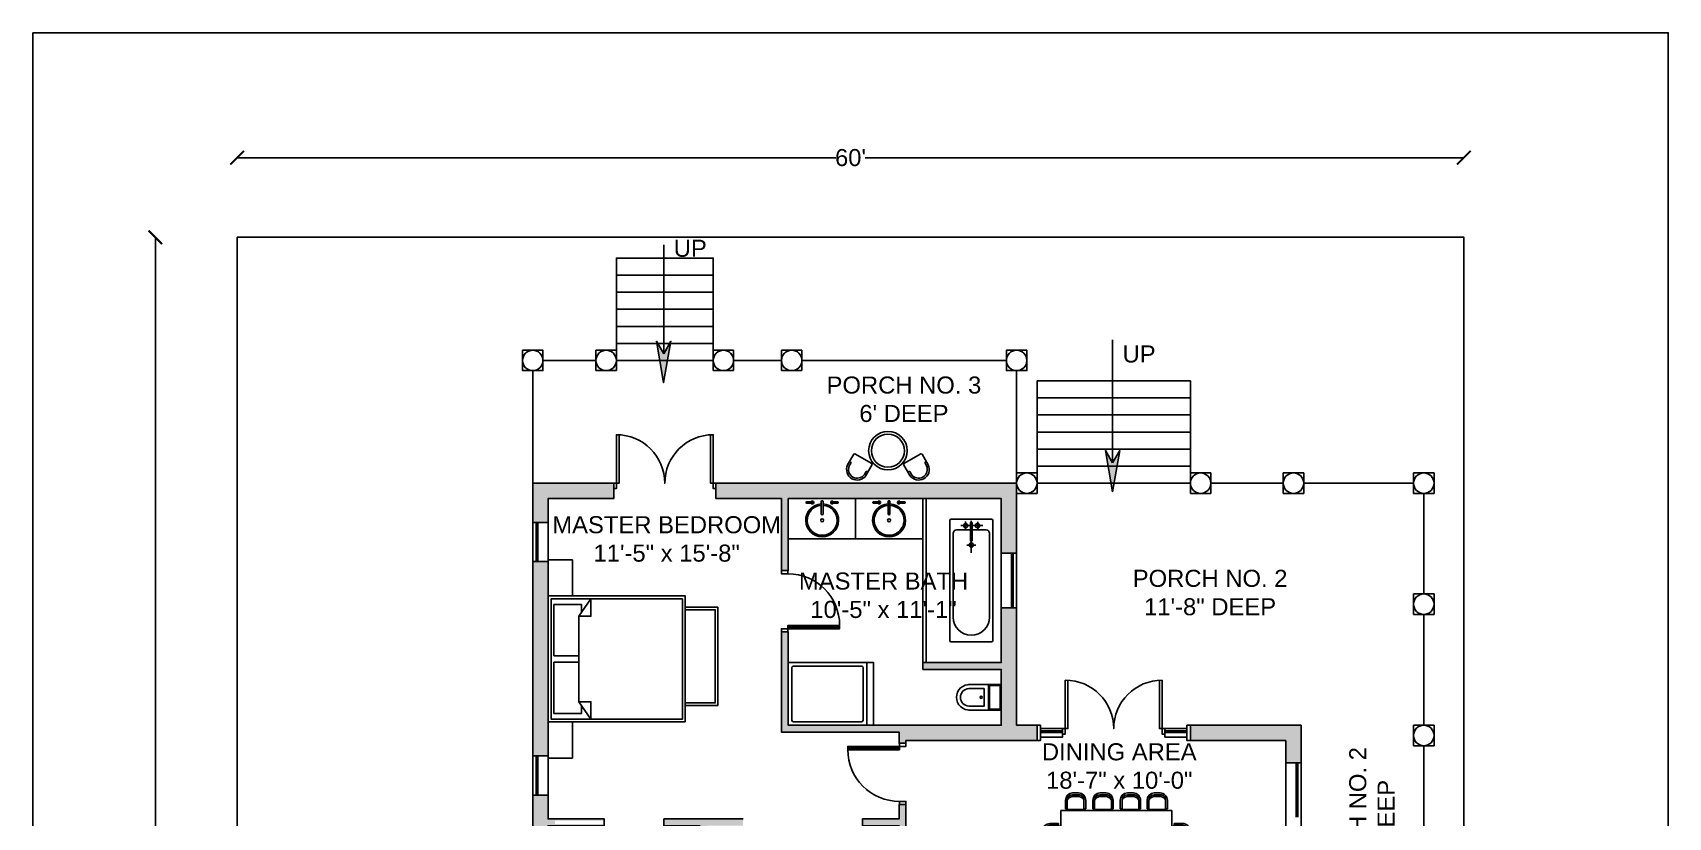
# Model space of a CAD drawing. Header units: inches. Extents: x -1728 to -768, y 123 to 1225.
# Drawn here: x -1728 to -768, y 765 to 1225 of the extents above; entities that cross this region are included whole.
import ezdxf

# ---------------------------------------------------------------- set-up
doc = ezdxf.new("R2010")
doc.units = ezdxf.units.IN
doc.header["$MEASUREMENT"] = 0
doc.styles.get("Standard").update_dxf_attribs({"font": 'arial.ttf'})
doc.dimstyles.get("Standard").update_dxf_attribs({"dimtxt": 10, "dimasz": 8, "dimexe": 0, "dimexo": 12, "dimgap": 0.09, "dimtad": 0, "dimtih": 1, "dimtoh": 1, "dimdec": 3, "dimzin": 0, "dimdsep": 46, "dimlunit": 4, "dimtxsty": 'Standard', "dimblk": 'ARCHTICK', "dimcen": 0.09, "dimclre": 256, "dimadec": 0, "dimazin": 0, "dimtfac": 1, "dimtdec": 3, "dimtofl": 0, "dimtmove": 0, "dimatfit": 3, "dimldrblk": 'ARCHTICK', "dimfxl": 0, "dimfxlon": 1, "dimtolj": 1, "dimtzin": 0, "dimarcsym": 0})

# ---------------------------------------------------------------- blocks, each defined once
blk = doc.blocks.new('COME10RE')
for p, q in [((-0.799, 2.716), (-0.799, 2.924)), ((-0.757, 2.716), (-0.757, 2.924)), ((-0.645, 3.01), (-0.467, 3.01)), ((-0.628, 3.094), (-0.483, 3.094)), ((-0.628, 3.052), (-0.483, 3.052)), ((-0.355, 2.716), (-0.355, 2.924)), ((-0.313, 2.716), (-0.313, 2.924)), ((-1.518, 2.378), (-1.518, 2.232)), ((-1.476, 2.378), (-1.476, 2.232)), ((-1.434, 2.394), (-1.434, 2.216)), ((-1.139, 2.548), (-1.347, 2.548)), ((-1.139, 2.506), (-1.347, 2.506)), ((-1.139, 2.505), (-1.139, 2.548)), ((-1.139, 2.505), (-1.118, 2.481)), ((-1.118, 2.129), (-1.118, 2.481)), ((-1.1, 2.661), (0, 2.661)), ((-1.1, 2.661), (-1.1, -0.001)), ((-0.756, 2.716), (-0.799, 2.716)), ((-0.756, 2.716), (-0.732, 2.694)), ((-0.38, 2.694), (-0.732, 2.694)), ((-0.355, 2.716), (-0.38, 2.694)), ((-0.355, 2.716), (-0.313, 2.716)), ((0, 2.661), (0, -0.001)), ((0.04, 2.505), (0.019, 2.481)), ((0.019, 2.129), (0.019, 2.481)), ((0.04, 2.548), (0.248, 2.548)), ((0.04, 2.505), (0.04, 2.548)), ((0.04, 2.506), (0.248, 2.506)), ((0.335, 2.394), (0.335, 2.216)), ((0.376, 2.378), (0.376, 2.232)), ((0.419, 2.378), (0.419, 2.232)), ((-1.139, 2.104), (-1.347, 2.104)), ((-1.139, 2.062), (-1.347, 2.062)), ((-1.139, 2.105), (-1.118, 2.129)), ((-1.139, 2.105), (-1.139, 2.062)), ((0.04, 2.105), (0.019, 2.129)), ((0.04, 2.105), (0.04, 2.062)), ((0.04, 2.104), (0.248, 2.104)), ((0.04, 2.062), (0.248, 2.062)), ((-1.518, 1.721), (-1.518, 1.576)), ((-1.476, 1.721), (-1.476, 1.576)), ((-1.434, 1.737), (-1.434, 1.56)), ((-1.139, 1.892), (-1.347, 1.892)), ((-1.139, 1.85), (-1.347, 1.85)), ((-1.139, 1.849), (-1.139, 1.892)), ((-1.139, 1.849), (-1.118, 1.825)), ((-1.118, 1.473), (-1.118, 1.825)), ((0.04, 1.849), (0.019, 1.825)), ((0.019, 1.473), (0.019, 1.825)), ((0.04, 1.849), (0.04, 1.892)), ((0.04, 1.892), (0.248, 1.892)), ((0.04, 1.85), (0.248, 1.85)), ((0.335, 1.737), (0.335, 1.56)), ((0.376, 1.721), (0.376, 1.576)), ((0.419, 1.721), (0.419, 1.576)), ((-1.139, 1.448), (-1.347, 1.448)), ((-1.139, 1.406), (-1.347, 1.406)), ((-1.139, 1.235), (-1.347, 1.235)), ((-1.139, 1.193), (-1.347, 1.193)), ((-1.139, 1.448), (-1.118, 1.473)), ((-1.139, 1.448), (-1.139, 1.406)), ((-1.139, 1.193), (-1.139, 1.235)), ((-1.139, 1.193), (-1.118, 1.168)), ((0.04, 1.448), (0.019, 1.473)), ((0.04, 1.193), (0.019, 1.168)), ((0.04, 1.448), (0.248, 1.448)), ((0.04, 1.448), (0.04, 1.406)), ((0.04, 1.406), (0.248, 1.406)), ((0.04, 1.235), (0.248, 1.235)), ((0.04, 1.193), (0.04, 1.235)), ((0.04, 1.193), (0.248, 1.193)), ((-1.518, 1.065), (-1.518, 0.92)), ((-1.476, 1.065), (-1.476, 0.92)), ((-1.434, 1.081), (-1.434, 0.904)), ((-1.139, 0.791), (-1.347, 0.791)), ((-1.139, 0.792), (-1.118, 0.816)), ((-1.139, 0.792), (-1.139, 0.749)), ((-1.118, 0.816), (-1.118, 1.168)), ((0.019, 0.816), (0.019, 1.168)), ((0.04, 0.792), (0.019, 0.816)), ((0.04, 0.792), (0.04, 0.749)), ((0.04, 0.791), (0.248, 0.791)), ((0.335, 1.081), (0.335, 0.904)), ((0.376, 1.065), (0.376, 0.92)), ((0.419, 1.065), (0.419, 0.92)), ((-1.518, 0.422), (-1.518, 0.276)), ((-1.476, 0.422), (-1.476, 0.276)), ((-1.434, 0.438), (-1.434, 0.26)), ((-1.139, 0.749), (-1.347, 0.749)), ((-1.139, 0.592), (-1.347, 0.592)), ((-1.139, 0.55), (-1.347, 0.55)), ((-1.139, 0.549), (-1.139, 0.592)), ((-1.139, 0.549), (-1.118, 0.525)), ((-1.118, 0.173), (-1.118, 0.525)), ((0.04, 0.549), (0.019, 0.525)), ((0.019, 0.173), (0.019, 0.525)), ((0.04, 0.749), (0.248, 0.749)), ((0.04, 0.592), (0.248, 0.592)), ((0.04, 0.549), (0.04, 0.592)), ((0.04, 0.55), (0.248, 0.55)), ((0.335, 0.438), (0.335, 0.26)), ((0.376, 0.422), (0.376, 0.276)), ((0.419, 0.422), (0.419, 0.276)), ((-1.139, 0.148), (-1.347, 0.148)), ((-1.139, 0.106), (-1.347, 0.106)), ((-1.139, 0.149), (-1.118, 0.173)), ((-1.139, 0.149), (-1.139, 0.106)), ((0.04, 0.149), (0.019, 0.173)), ((0.04, 0.149), (0.04, 0.106)), ((0.04, 0.148), (0.248, 0.148)), ((0.04, 0.106), (0.248, 0.106)), ((0, -0.001), (-1.085, -0.001)), ((-0.756, -0.056), (-0.799, -0.056)), ((-0.799, -0.056), (-0.799, -0.263)), ((-0.757, -0.056), (-0.757, -0.263)), ((-0.756, -0.056), (-0.732, -0.034)), ((-0.38, -0.034), (-0.732, -0.034)), ((-0.645, -0.35), (-0.467, -0.35)), ((-0.628, -0.392), (-0.483, -0.392)), ((-0.355, -0.056), (-0.38, -0.034)), ((-0.355, -0.056), (-0.355, -0.263)), ((-0.355, -0.056), (-0.313, -0.056)), ((-0.313, -0.056), (-0.313, -0.263)), ((-0.628, -0.434), (-0.483, -0.434))]:
    blk.add_line(p, q)
for centre, radius, start, end in [((-0.628, 2.924), 0.17, 90.0001, 180), ((-0.628, 2.924), 0.128, 90.0001, 180), ((-0.607, 2.846), 0.168, 102.7575, 152.5606), ((-0.483, 2.924), 0.17, 360, 90), ((-0.483, 2.924), 0.128, 360, 90), ((-0.504, 2.846), 0.168, 27.4394, 77.2425), ((-1.347, 2.378), 0.17, 90, 179.9999), ((-1.347, 2.378), 0.128, 90, 179.9999), ((-1.27, 2.357), 0.168, 117.4394, 167.2425), ((0.248, 2.378), 0.17, 0.0001, 90), ((0.248, 2.378), 0.128, 0.0001, 90), ((0.17, 2.357), 0.168, 12.7575, 62.5606), ((-1.347, 2.232), 0.17, 180, 270), ((-1.347, 2.232), 0.128, 180, 270), ((-1.27, 2.253), 0.168, 192.7575, 242.5606), ((0.248, 2.232), 0.17, 270, 360), ((0.248, 2.232), 0.128, 270, 360), ((0.17, 2.253), 0.168, 297.4394, 347.2425), ((-1.347, 1.721), 0.17, 90, 179.9999), ((-1.347, 1.576), 0.17, 180, 270), ((-1.347, 1.721), 0.128, 90, 179.9999), ((-1.347, 1.576), 0.128, 180, 270), ((-1.27, 1.7), 0.168, 117.4394, 167.2425), ((0.248, 1.721), 0.17, 0.0001, 90), ((0.17, 1.7), 0.168, 12.7575, 62.5606), ((0.248, 1.721), 0.128, 0.0001, 90), ((0.248, 1.576), 0.128, 270, 360), ((0.248, 1.576), 0.17, 270, 360), ((-1.347, 1.065), 0.17, 90, 179.9999), ((-1.347, 1.065), 0.128, 90, 179.9999), ((-1.27, 1.597), 0.168, 192.7575, 242.5606), ((-1.27, 1.044), 0.168, 117.4394, 167.2425), ((0.17, 1.597), 0.168, 297.4394, 347.2425), ((0.248, 1.065), 0.17, 0.0001, 90), ((0.248, 1.065), 0.128, 0.0001, 90), ((0.17, 1.044), 0.168, 12.7575, 62.5606), ((-1.347, 0.92), 0.17, 180, 270), ((-1.347, 0.92), 0.128, 180, 270), ((-1.27, 0.941), 0.168, 192.7575, 242.5606), ((0.248, 0.92), 0.17, 270, 360), ((0.248, 0.92), 0.128, 270, 360), ((0.17, 0.941), 0.168, 297.4394, 347.2425), ((-1.347, 0.422), 0.17, 90, 179.9999), ((-1.347, 0.422), 0.128, 90, 179.9999), ((-1.27, 0.401), 0.168, 117.4394, 167.2425), ((0.248, 0.422), 0.17, 0.0001, 90), ((0.248, 0.422), 0.128, 0.0001, 90), ((0.17, 0.401), 0.168, 12.7575, 62.5606), ((-1.347, 0.276), 0.17, 180, 270), ((-1.347, 0.276), 0.128, 180, 270), ((-1.27, 0.297), 0.168, 192.7575, 242.5606), ((0.248, 0.276), 0.17, 270, 360), ((0.248, 0.276), 0.128, 270, 360), ((0.17, 0.297), 0.168, 297.4394, 347.2425), ((-0.628, -0.263), 0.17, 180, 269.9999), ((-0.607, -0.186), 0.168, 207.4394, 257.2425), ((-0.628, -0.263), 0.128, 180, 269.9999), ((-0.483, -0.263), 0.128, 270, 360), ((-0.483, -0.263), 0.17, 270, 360), ((-0.504, -0.186), 0.168, 282.7575, 332.5606)]:
    blk.add_arc(centre, radius, start, end)
blk = doc.blocks.new('A$C0F505C8E')
for p, q in [((0, 0.55), (0.92, 0.55)), ((0, 0), (0, 0.55)), ((0, 0.55), (0, 0)), ((0.328, 0.504), (0.248, 0.504)), ((0.328, 0.488), (0.248, 0.488)), ((0.451, 0.508), (0.451, 0.34)), ((0.476, 0.508), (0.476, 0.34)), ((0.599, 0.504), (0.678, 0.504)), ((0.599, 0.488), (0.678, 0.488)), ((0.92, 0.55), (0.92, 0)), ((0.92, 0), (0, 0))]:
    blk.add_line(p, q)
blk.add_circle((0.463, 0.252), 0.02)
for centre, radius, start, end in [((0.463, 0.252), 0.225, 93.1847, 86.8153), ((0.248, 0.496), 0.008, 90, 270), ((0.463, 0.252), 0.205, 93.4958, 86.5042), ((0.328, 0.496), 0.02, 203.5782, 156.4218), ((0.328, 0.496), 0.008, 270, 90), ((0.463, 0.508), 0.0125, 0, 180), ((0.599, 0.496), 0.02, 23.5782, 336.4218), ((0.599, 0.496), 0.008, 90, 270), ((0.678, 0.496), 0.008, 270, 90), ((0.463, 0.34), 0.0125, 180, 0)]:
    blk.add_arc(centre, radius, start, end)
blk = doc.blocks.new('A$C296830DC')
blk.add_line((829, 853), (829, 95))
for points in [[(853, 95), (853, 853), (805, 853), (805, 95)], [(47, 95), (47, 0), (0, 0), (0, 95)], [(900, 95), (900, 0), (853, 0), (853, 95)]]:
    blk.add_lwpolyline(points, close=True)
blk.add_arc((805, 95), 758, 90, 180)
blk = doc.blocks.new('_ArchTick')
at = {"color": 0, "linetype": 'ByBlock', "const_width": 0.15}
blk.add_lwpolyline([(-0.5, -0.5), (0.5, 0.5)], dxfattribs=at)
blk = doc.blocks.new('*D17')
at = {"color": 0, "lineweight": -2, "transparency": 16777216}
for p, q in [((-1607.76, 1151.81), (-1256.36, 1151.81)), ((-887.76, 1151.81), (-1239.16, 1151.81))]:
    blk.add_line(p, q, dxfattribs=at)
at = {"layer": 'Defpoints', "color": 0, "transparency": 16777216}
for p in [(-887.76, 1151.81), (-1607.76, 1105.11), (-887.76, 1105.11)]:
    blk.add_point(p, dxfattribs=at)
at = {"color": 0, "lineweight": -2, "transparency": 16777216, "xscale": 8, "yscale": 8, "zscale": 8, "rotation": 180}
blk.add_blockref('_ArchTick', (-1607.76, 1151.81), dxfattribs=at)
at = {"color": 0, "lineweight": -2, "transparency": 16777216, "xscale": 8, "yscale": 8, "zscale": 8}
blk.add_blockref('_ArchTick', (-887.76, 1151.81), dxfattribs=at)
at = {"color": 0, "transparency": 16777216, "insert": (-1247.76, 1151.81), "char_height": 10, "attachment_point": 5}
blk.add_mtext("\\A1;60'", dxfattribs=at)
blk = doc.blocks.new('*D18')
at = {"color": 0, "lineweight": -2, "transparency": 16777216}
for p, q in [((-1655.76, 1105.11), (-1655.76, 678.22)), ((-1655.76, 241.11), (-1655.76, 668))]:
    blk.add_line(p, q, dxfattribs=at)
at = {"layer": 'Defpoints', "color": 0, "transparency": 16777216}
for p in [(-1607.76, 1105.11), (-1655.76, 241.11), (-1607.76, 241.11)]:
    blk.add_point(p, dxfattribs=at)
at = {"color": 0, "lineweight": -2, "transparency": 16777216, "xscale": 8, "yscale": 8, "zscale": 8}
for p, rotation in [((-1655.76, 1105.11), 90), ((-1655.76, 241.11), 270)]:
    blk.add_blockref('_ArchTick', p, dxfattribs=dict(at, rotation=rotation))
at = {"color": 0, "transparency": 16777216, "insert": (-1655.76, 673.11), "char_height": 10, "attachment_point": 5}
blk.add_mtext("\\A1;72'", dxfattribs=at)

msp = doc.modelspace()

# ---------------------------------------------------------------- hatches: boundary and pattern name
h = msp.add_hatch(color=256)
h.dxf.hatch_style = 1
h.paths.add_polyline_path([(-1353.3644, 1042.8635), (-1353.8599, 1042.8635), (-1357.383, 1036.8286), (-1360.9061, 1042.8635), (-1361.4093, 1042.8635), (-1359.6877, 1032.8635), (-1355.149, 1032.8635)])
h.paths.add_polyline_path([(-1355.149, 1032.8635), (-1359.6877, 1032.8635), (-1357.4591, 1019.9188)])
h.paths.add_polyline_path([(-1361.6198, 1044.0859), (-1361.4093, 1042.8635), (-1360.9061, 1042.8635)])
h.paths.add_polyline_path([(-1353.1463, 1044.0859), (-1353.8599, 1042.8635), (-1353.3644, 1042.8635)])
h.paths.add_polyline_path([(-1093.124, 960.8635), (-1094.8867, 960.8635), (-1094.0212, 955.8362)])
h.paths.add_polyline_path([(-1091.3394, 970.8635), (-1096.6083, 970.8635), (-1094.8867, 960.8635), (-1093.124, 960.8635)])
h.paths.add_polyline_path([(-1098.1819, 980.0033), (-1096.6083, 970.8635), (-1091.3394, 970.8635), (-1089.7084, 980.0033), (-1093.9451, 972.7461)])
h.paths.add_polyline_path([(-1299.1829, 326.3615), (-1301.5025, 313.3635), (-1296.9451, 313.3635)])
h.paths.add_polyline_path([(-1296.9451, 313.3635), (-1301.5025, 313.3635), (-1303.287, 303.3635), (-1302.8132, 303.3635), (-1299.2589, 309.4516), (-1295.7047, 303.3635), (-1295.2234, 303.3635)])
h.paths.add_polyline_path([(-1302.8132, 303.3635), (-1303.287, 303.3635), (-1303.4957, 302.1944)])
h.paths.add_polyline_path([(-1295.2234, 303.3635), (-1295.7047, 303.3635), (-1295.0222, 302.1944)])
h = msp.add_hatch(color=256)
h.dxf.hatch_style = 1
h.paths.add_polyline_path([(-1386.7589, 960.8635), (-1434.2589, 960.8635), (-1434.2589, 937.8529), (-1425.2589, 937.8529), (-1425.2589, 951.8635), (-1386.7589, 951.8635)])
h = msp.add_hatch(color=256)
h.dxf.hatch_style = 1
h.paths.add_polyline_path([(-1150.2589, 960.8635), (-1288.2589, 960.8635), (-1326.7589, 960.8635), (-1326.7589, 951.8635), (-1288.2589, 951.8635), (-1288.2589, 909.6014), (-1284.2589, 909.6014), (-1284.2589, 951.8635), (-1244.7589, 951.8635), (-1205.2589, 951.8635), (-1205.2589, 951.8635), (-1159.2589, 951.8635), (-1159.2589, 919.7324), (-1150.2589, 919.7324)])
h = msp.add_hatch(color=256)
h.dxf.hatch_style = 1
h.paths.add_polyline_path([(-1425.2589, 894.8255), (-1425.2589, 914.8529), (-1434.2589, 914.8529), (-1434.2589, 800.874), (-1425.2589, 800.874), (-1425.2589, 820.9014)])
h = msp.add_hatch(color=256)
h.dxf.hatch_style = 1
h.paths.add_polyline_path([(-1138.2589, 818.8635), (-1150.2589, 818.8635), (-1150.2589, 887.7324), (-1159.2589, 887.7324), (-1159.2589, 855.6014), (-1205.2589, 855.6014), (-1205.2589, 851.6014), (-1159.2589, 851.6014), (-1159.2589, 818.8635), (-1284.2589, 818.8635), (-1284.2589, 873.6014), (-1288.2589, 873.6014), (-1288.2589, 814.8635), (-1219.2589, 814.8635), (-1219.2589, 808.3112), (-1215.2589, 808.3112), (-1215.2589, 809.8635), (-1138.2589, 809.8635)])
h = msp.add_hatch(color=256)
h.dxf.hatch_style = 1
h.paths.add_polyline_path([(-983.2589, 818.8635), (-1048.2589, 818.8635), (-1048.2589, 809.8635), (-992.2589, 809.8635), (-992.2589, 796.8635), (-983.2589, 796.8635)])
h = msp.add_hatch(color=256)
h.dxf.hatch_style = 1
h.paths.add_polyline_path([(-1425.2589, 759.8635), (-1392.2589, 759.8635), (-1392.2589, 760.8635), (-1421.2365, 760.8635), (-1421.2365, 762.8635), (-1392.2589, 762.8635), (-1392.2589, 763.8635), (-1425.2589, 763.8635), (-1425.2589, 777.874), (-1434.2589, 777.874), (-1434.2589, 693.8635), (-1440.2589, 693.8635), (-1440.2589, 684.8635), (-1363.2589, 684.8635), (-1363.2589, 618.0054), (-1363.2589, 564.8635), (-1368.2589, 564.8635), (-1368.2589, 560.8635), (-1359.2589, 560.8635), (-1359.2589, 689.8635), (-1205.7589, 689.8635), (-1205.7589, 693.8635), (-1215.2589, 693.8635), (-1215.2589, 772.3112), (-1219.2589, 772.3112), (-1219.2589, 763.8635), (-1240.7589, 763.8635), (-1240.7589, 759.8635), (-1219.2589, 759.8635), (-1219.2589, 693.8635), (-1273.7589, 693.8635), (-1273.7589, 711.8635), (-1277.6999, 711.8635), (-1277.6999, 693.8635), (-1332.2589, 693.8635), (-1332.2589, 759.8635), (-1310.7589, 759.8635), (-1310.7589, 763.8635), (-1357.2589, 763.8635), (-1357.2589, 759.8635), (-1336.2589, 759.8635), (-1336.2589, 693.8635), (-1425.2589, 693.8635)])

# ---------------------------------------------------------------- linework, layer by layer
for p, q in [((-1357.383, 1100.5914), (-1357.383, 1036.8286)), ((-1385.18, 1082.8635), (-1328.3379, 1082.8635)), ((-1385.18, 1072.8635), (-1328.3379, 1072.8635)), ((-1385.18, 1062.8635), (-1328.3379, 1062.8635)), ((-1385.18, 1052.8635), (-1328.3379, 1052.8635)), ((-1391.18, 1038.8635), (-1397.18, 1038.8635)), ((-1397.18, 1038.8635), (-1397.18, 1032.8635)), ((-1385.18, 1038.8635), (-1391.18, 1038.8635)), ((-1385.18, 1042.8635), (-1328.3379, 1042.8635)), ((-1385.18, 1032.8635), (-1385.18, 1038.8635)), ((-1322.3379, 1038.8635), (-1328.3379, 1038.8635)), ((-1328.3379, 1038.8635), (-1328.3379, 1032.8635)), ((-1316.3379, 1038.8635), (-1322.3379, 1038.8635)), ((-1316.3379, 1032.8635), (-1316.3379, 1038.8635)), ((-1282.2589, 1038.8635), (-1288.2589, 1038.8635)), ((-1288.2589, 1038.8635), (-1288.2589, 1032.8635)), ((-1276.2589, 1038.8635), (-1282.2589, 1038.8635)), ((-1276.2589, 1032.8635), (-1276.2589, 1038.8635)), ((-1093.9451, 1045.0219), (-1093.9451, 972.7461)), ((-1428.2589, 1032.8635), (-1397.18, 1032.8635)), ((-1397.18, 1032.8635), (-1397.18, 1026.8635)), ((-1385.18, 1026.8635), (-1385.18, 1032.8635)), ((-1328.3379, 1032.8635), (-1328.3379, 1026.8635)), ((-1316.3379, 1026.8635), (-1316.3379, 1032.8635)), ((-1316.3379, 1032.8635), (-1288.2589, 1032.8635)), ((-1288.2589, 1032.8635), (-1288.2589, 1026.8635)), ((-1276.2589, 1026.8635), (-1276.2589, 1032.8635)), ((-1276.2589, 1032.8635), (-1156.2589, 1032.8635)), ((-1397.18, 1026.8635), (-1391.18, 1026.8635)), ((-1391.18, 1026.8635), (-1385.18, 1026.8635)), ((-1328.3379, 1026.8635), (-1322.3379, 1026.8635)), ((-1322.3379, 1026.8635), (-1316.3379, 1026.8635)), ((-1288.2589, 1026.8635), (-1282.2589, 1026.8635)), ((-1282.2589, 1026.8635), (-1276.2589, 1026.8635)), ((-1138.2589, 1010.8635), (-1048.2589, 1010.8635)), ((-1138.2589, 1000.8635), (-1048.2589, 1000.8635)), ((-1138.2589, 990.8635), (-1048.2589, 990.8635)), ((-1138.2589, 980.8635), (-1048.2589, 980.8635)), ((-1138.2589, 970.8635), (-1048.2589, 970.8635)), ((-1042.2589, 966.8635), (-1048.2589, 966.8635)), ((-1048.2589, 966.8635), (-1048.2589, 960.8635)), ((-1048.2589, 960.8635), (-1048.2589, 954.8635)), ((-1036.2589, 966.8635), (-1042.2589, 966.8635)), ((-1036.2589, 960.8635), (-1036.2589, 966.8635)), ((-1036.2589, 954.8635), (-1036.2589, 960.8635)), ((-1036.2589, 960.8635), (-993.7589, 960.8635)), ((-987.7589, 966.8635), (-993.7589, 966.8635)), ((-993.7589, 966.8635), (-993.7589, 960.8635)), ((-993.7589, 960.8635), (-993.7589, 954.8635)), ((-981.7589, 966.8635), (-987.7589, 966.8635)), ((-981.7589, 960.8635), (-981.7589, 966.8635)), ((-981.7589, 954.8635), (-981.7589, 960.8635)), ((-981.7589, 960.8635), (-917.2589, 960.8635)), ((-911.2589, 966.8635), (-917.2589, 966.8635)), ((-917.2589, 966.8635), (-917.2589, 960.8635)), ((-917.2589, 960.8635), (-917.2589, 954.8635)), ((-905.2589, 966.8635), (-911.2589, 966.8635)), ((-905.2589, 960.8635), (-905.2589, 966.8635)), ((-905.2589, 954.8635), (-905.2589, 960.8635)), ((-1203.2589, 855.6014), (-1203.2589, 951.8635)), ((-1048.2589, 954.8635), (-1042.2589, 954.8635)), ((-1042.2589, 954.8635), (-1036.2589, 954.8635)), ((-993.7589, 954.8635), (-987.7589, 954.8635)), ((-987.7589, 954.8635), (-981.7589, 954.8635)), ((-917.2589, 954.8635), (-911.2589, 954.8635)), ((-911.2589, 954.8635), (-905.2589, 954.8635)), ((-911.2589, 895.8635), (-911.2589, 954.8635)), ((-1425.2589, 937.8529), (-1434.2589, 937.8529)), ((-1432.2589, 937.8529), (-1432.2589, 914.8529)), ((-1431.2589, 937.8529), (-1431.2589, 914.8529)), ((-1183.0052, 935.9799), (-1170.0424, 935.9799)), ((-1180.1769, 933.9058), (-1180.1769, 938.4535)), ((-1176.8531, 919.9592), (-1176.8531, 938.8269)), ((-1173.0687, 933.9857), (-1173.0687, 938.2209)), ((-1166.1965, 882.2641), (-1166.1965, 931.4596)), ((-1179.538, 924.5565), (-1174.2667, 924.5565)), ((-1425.2589, 914.8529), (-1434.2589, 914.8529)), ((-1159.2589, 919.7324), (-1150.2589, 919.7324)), ((-1153.2589, 919.7324), (-1153.2589, 887.7324)), ((-1152.2589, 919.7324), (-1152.2589, 887.7324)), ((-911.2589, 895.8635), (-917.2589, 895.8635)), ((-917.2589, 895.8635), (-917.2589, 889.8635)), ((-905.2589, 895.8635), (-911.2589, 895.8635)), ((-905.2589, 889.8635), (-905.2589, 895.8635)), ((-1159.2589, 887.7324), (-1150.2589, 887.7324)), ((-917.2589, 889.8635), (-917.2589, 883.8635)), ((-917.2589, 883.8635), (-911.2589, 883.8635)), ((-911.2589, 883.8635), (-905.2589, 883.8635)), ((-911.2589, 818.8635), (-911.2589, 883.8635)), ((-905.2589, 883.8635), (-905.2589, 889.8635)), ((-1407.21, 882.7752), (-1407.21, 832.6723)), ((-1238.2589, 818.8635), (-1238.2589, 855.6014)), ((-911.2589, 818.8635), (-917.2589, 818.8635)), ((-917.2589, 818.8635), (-917.2589, 812.8635)), ((-905.2589, 818.8635), (-911.2589, 818.8635)), ((-905.2589, 812.8635), (-905.2589, 818.8635)), ((-1136.2589, 815.5433), (-1123.2589, 815.5433)), ((-1136.2589, 814.6771), (-1123.2589, 814.6771)), ((-1050.2589, 815.5433), (-1063.2589, 815.5433)), ((-1050.2589, 814.6771), (-1063.2589, 814.6771)), ((-917.2589, 812.8635), (-917.2589, 806.8635)), ((-917.2589, 806.8635), (-911.2589, 806.8635)), ((-911.2589, 806.8635), (-905.2589, 806.8635)), ((-911.2589, 693.8635), (-911.2589, 806.8635)), ((-905.2589, 806.8635), (-905.2589, 812.8635)), ((-1425.2589, 800.874), (-1434.2589, 800.874)), ((-1432.2589, 777.874), (-1432.2589, 800.874)), ((-1431.2589, 777.874), (-1431.2589, 800.874)), ((-992.2589, 796.8635), (-983.2589, 796.8635)), ((-986.2589, 796.8635), (-986.2589, 764.8635)), ((-985.2589, 796.8635), (-985.2589, 764.8635)), ((-1425.2589, 777.874), (-1434.2589, 777.874))]:
    msp.add_line(p, q)
for points in [[(-1727.7589, 1225.1135), (-767.7589, 1225.1135), (-767.7589, 122.7792), (-1727.7589, 122.7792)], [(-1607.7589, 1105.1135), (-887.7589, 1105.1135), (-887.7589, 241.1135), (-1607.7589, 241.1135)], [(-1385.18, 1032.8635), (-1385.18, 1092.8635), (-1328.3379, 1092.8635), (-1328.3379, 1032.8635)], [(-1357.383, 1036.8286), (-1353.1463, 1044.0859), (-1357.4591, 1019.9188), (-1361.6198, 1044.0859)], [(-1138.2589, 960.8635), (-1138.2589, 966.8635), (-1144.2589, 966.8635), (-1150.2589, 966.8635), (-1150.2589, 960.8635), (-1150.2589, 954.8635), (-1144.2589, 954.8635), (-1138.2589, 954.8635), (-1138.2589, 960.8635), (-1138.2589, 1020.8635), (-1048.2589, 1020.8635), (-1048.2589, 960.8635)], [(-1093.9451, 972.7461), (-1089.7084, 980.0033), (-1094.0212, 955.8362), (-1098.1819, 980.0033)], [(-1176.3645, 937.7415), (-1176.3645, 926.9538), (-1177.399, 926.9538), (-1177.399, 937.7415)], [(-1346.4106, 893.0554), (-1346.4106, 822.3922), (-1423.3611, 822.3922), (-1423.3611, 893.0554)], [(-1400.1522, 893.0554), (-1400.1522, 882.7752), (-1407.21, 882.7752)], [(-1166.1484, 828.3112), (-1159.8409, 828.3112), (-1159.8409, 842.1537), (-1166.1484, 842.1537)], [(-1400.1522, 822.3922), (-1400.1522, 832.6723), (-1407.21, 832.6723)], [(-1048.2589, 818.8635), (-1050.2589, 818.8635), (-1050.2589, 809.8635), (-1048.2589, 809.8635)]]:
    msp.add_lwpolyline(points, close=True)
for points in [[(-1434.2589, 1026.8635), (-1428.2589, 1026.8635), (-1428.2589, 1032.8635), (-1428.2589, 1038.8635), (-1434.2589, 1038.8635), (-1440.2589, 1038.8635), (-1440.2589, 1032.8635), (-1440.2589, 1026.8635), (-1434.2589, 1026.8635), (-1434.2589, 960.8635), (-1386.7589, 960.8635), (-1386.7589, 951.8635), (-1425.2589, 951.8635), (-1425.2589, 763.8635), (-1392.2589, 763.8635), (-1392.2589, 759.8635), (-1425.2589, 759.8635), (-1425.2589, 693.8635), (-1336.2589, 693.8635), (-1336.2589, 759.8635), (-1357.2589, 759.8635), (-1357.2589, 763.8635), (-1310.7589, 763.8635)], [(-1150.2589, 1026.8635), (-1144.2589, 1026.8635), (-1144.2589, 1032.8635), (-1144.2589, 1038.8635), (-1150.2589, 1038.8635), (-1156.2589, 1038.8635), (-1156.2589, 1032.8635), (-1156.2589, 1026.8635), (-1150.2589, 1026.8635), (-1150.2589, 960.8635), (-1150.2589, 818.8635), (-1138.2589, 818.8635), (-1136.2589, 818.8635), (-1136.2589, 809.8635), (-1138.2589, 809.8635), (-1138.2589, 818.8635)], [(-1284.2589, 951.8635), (-1284.2589, 909.6014), (-1288.2589, 909.6014), (-1288.2589, 951.8635), (-1326.7589, 951.8635), (-1326.7589, 960.8635), (-1328.3379, 960.8635), (-1329.9168, 960.8635), (-1329.9168, 989.2406)], [(-1578.2589, 693.8635), (-1578.2589, 699.8635), (-1584.2589, 699.8635), (-1590.2589, 699.8635), (-1590.2589, 693.8635), (-1590.2589, 687.8635), (-1584.2589, 687.8635), (-1578.2589, 687.8635), (-1578.2589, 693.8635), (-1512.2589, 693.8635), (-1434.2589, 693.8635), (-1434.2589, 960.8635)], [(-1138.2589, 809.8635), (-1215.2589, 809.8635), (-1215.2589, 808.3112), (-1219.2589, 808.3112), (-1219.2589, 814.8635), (-1288.2589, 814.8635), (-1288.2589, 873.6014), (-1284.2589, 873.6014), (-1284.2589, 818.8635), (-1159.2589, 818.8635), (-1159.2589, 851.6014), (-1205.2589, 851.6014), (-1205.2589, 855.6014), (-1159.2589, 855.6014), (-1159.2589, 951.8635), (-1284.2589, 951.8635), (-1205.2589, 951.8635), (-1205.2589, 855.6014)], [(-1410.9442, 820.9014), (-1410.9442, 799.5947), (-1425.2589, 799.5947), (-1425.2589, 820.9014), (-1425.2589, 894.8255), (-1425.2589, 915.8529), (-1410.9442, 915.8529), (-1410.9442, 894.8255)], [(-1425.2589, 894.8255), (-1344.8221, 894.8255), (-1344.8221, 820.9014), (-1425.2589, 820.9014)], [(-1405.707, 884.9645), (-1405.707, 889.7828), (-1421.7903, 889.7828), (-1421.7903, 859.6613), (-1407.21, 859.6613)], [(-1344.8221, 888.0511), (-1325.6105, 888.0511), (-1325.6105, 830.4477), (-1344.8221, 830.4477)], [(-1344.8221, 886.5586), (-1327.1041, 886.5586), (-1327.1041, 831.9403), (-1344.8221, 831.9403)], [(-1405.707, 830.4831), (-1405.707, 825.6648), (-1421.7903, 825.6648), (-1421.7903, 855.7862), (-1407.21, 855.7862)], [(-1234.2589, 818.8635), (-1234.2589, 855.6014), (-1238.2589, 855.6014), (-1284.2589, 855.6014)], [(-1178.5651, 827.761), (-1166.7303, 827.761), (-1159.2589, 827.761), (-1159.2589, 842.7039), (-1166.7303, 842.7039)], [(-1166.7303, 827.761), (-1166.7303, 842.7039), (-1178.5651, 842.7039)], [(-1136.2589, 816.8635), (-1123.2589, 816.8635), (-1123.2589, 811.8635), (-1136.2589, 811.8635)], [(-1050.2589, 816.8635), (-1063.2589, 816.8635), (-1063.2589, 811.8635), (-1050.2589, 811.8635)], [(-1048.2589, 818.8635), (-983.2589, 818.8635), (-983.2589, 689.8635), (-983.2589, 560.8635), (-997.2589, 560.8635), (-997.2589, 308.8635), (-1028.2589, 308.8635), (-1028.2589, 317.8635), (-1030.2589, 317.8635), (-1030.2589, 313.3635)], [(-1160.2589, 513.8635), (-1160.2589, 604.3635), (-1156.2589, 604.3635), (-1156.2589, 569.8635), (-992.2589, 569.8635), (-992.2589, 689.8635), (-1016.2589, 689.8635), (-1016.2589, 693.8635), (-992.2589, 693.8635), (-992.2589, 809.8635), (-1048.2589, 809.8635)], [(-1215.2589, 689.8635), (-1205.7589, 689.8635), (-1205.7589, 693.8635), (-1215.2589, 693.8635), (-1215.2589, 772.3112), (-1219.2589, 772.3112), (-1219.2589, 763.8635), (-1240.7589, 763.8635), (-1240.7589, 759.8635), (-1219.2589, 759.8635), (-1219.2589, 693.8635), (-1273.7589, 693.8635), (-1273.7589, 711.8635)]]:
    msp.add_lwpolyline(points)
for points in [[(-1383.601, 989.2406), (-1383.601, 960.8635), (-1385.18, 960.8635), (-1386.7589, 960.8635), (-1386.7589, 957.7056), (-1385.18, 957.7056), (-1385.18, 989.2845, -0.41421356), (-1356.7589, 960.8635, -0.41421356), (-1328.3379, 989.2845), (-1328.3379, 957.7056), (-1326.7589, 957.7056), (-1326.7589, 960.8635), (-1288.2589, 960.8635), (-1150.2589, 960.8635)], [(-1237.7715, 966.9201, 1), (-1238.7533, 967.4815), (-1239.6272, 965.9532, -0.90829328), (-1248.4635, 971.006), (-1247.5896, 972.5343, 1), (-1248.5714, 973.0957)], [(-1203.0042, 973.0957, 1), (-1203.986, 972.5343), (-1203.1121, 971.006, -0.90829328), (-1211.9484, 965.9532), (-1212.8223, 967.4815, 1), (-1213.8041, 966.9201)], [(-1164.2589, 938.9574, 0.41421356), (-1165.034, 939.7324), (-1188.6723, 939.7324, 0.41421356), (-1189.4473, 938.9574)], [(-1189.4473, 938.9574), (-1189.4473, 868.5075, 0.41421356), (-1188.6723, 867.7324), (-1165.034, 867.7324, 0.41421356), (-1164.2589, 868.5075), (-1164.2589, 938.9574)], [(-1166.1965, 931.4596, 0.41421356), (-1168.1341, 933.3972), (-1185.5722, 933.3972, 0.41421356), (-1187.5097, 931.4596)], [(-1166.1965, 882.2642, -1), (-1187.5097, 882.2642), (-1187.5097, 931.4596)], [(-1066.4168, 845.2406), (-1066.4168, 816.8635), (-1064.8379, 816.8635), (-1063.2589, 816.8635), (-1063.2589, 813.7056), (-1064.8379, 813.7056), (-1064.8379, 845.2845, 0.41421356), (-1093.2589, 816.8635, 0.41421356), (-1121.68, 845.2845), (-1121.68, 813.7056), (-1123.2589, 813.7056), (-1123.2589, 816.8635), (-1121.68, 816.8635), (-1120.101, 816.8635), (-1120.101, 845.2406)], [(-1177.5155, 842.7039, 0.43490558), (-1185.5301, 835.2324, 0.43490558), (-1177.5155, 827.761)]]:
    msp.add_lwpolyline(points, format="xyb")
for points in [[(-1234.9891, 971.786), (-1235.1573, 972.4033), (-1245.1717, 978.1298), (-1245.789, 977.9616), (-1249.4709, 971.5226, 0.91666667), (-1238.6711, 965.347)], [(-1216.5865, 971.786), (-1216.4184, 972.4033), (-1206.4039, 978.1298), (-1205.7866, 977.9616), (-1202.1047, 971.5226, -0.91666667), (-1212.9045, 965.347)], [(-1282.2589, 821.8635, 0.41421356), (-1281.2589, 820.8635), (-1241.2589, 820.8635, 0.41421356), (-1240.2589, 821.8635), (-1240.2589, 852.6014, 0.41421356), (-1241.2589, 853.6014), (-1281.2589, 853.6014, 0.41421356), (-1282.2589, 852.6014)], [(-1169.2414, 840.3943), (-1178.3645, 840.3943, 0.93917021), (-1178.3645, 830.0706), (-1169.2414, 830.0706)]]:
    msp.add_lwpolyline(points, format="xyb", close=True)
for centre, radius in [((-1434.2589, 1032.8635), 6), ((-1391.18, 1032.8635), 6), ((-1322.3379, 1032.8635), 6), ((-1282.2589, 1032.8635), 6), ((-1150.2589, 1032.8635), 6), ((-1225.7878, 979.9256), 11.3099), ((-1225.7878, 979.9256), 9.7174), ((-1144.2589, 960.8635), 6), ((-1042.2589, 960.8635), 6), ((-987.7589, 960.8635), 6), ((-911.2589, 960.8635), 6), ((-1180.1597, 935.9799), 1.2653), ((-1173.2041, 935.9799), 1.2653), ((-1176.8531, 924.5565), 1.2653), ((-911.2589, 889.8635), 6), ((-1171.0552, 835.2324), 0.6465), ((-911.2589, 812.8635), 6)]:
    msp.add_circle(centre, radius)

# ---------------------------------------------------------------- block references
at = {"color": 7, "yscale": 42.93478260125823, "zscale": 42.93478260125823}
for p, xscale in [((-1284.2589, 928.2493), 42.93478260125823), ((-1205.2589, 928.2493), -42.93478260125823)]:
    msp.add_blockref('A$C0F505C8E', p, dxfattribs=dict(at, xscale=xscale))
for name, p, xscale, yscale, zscale, rotation in [('A$C296830DC', (-1288.2589, 909.6014), 0.04000000000000003, 0.04000000000000003, 0.04000000000000003, 270), ('A$C296830DC', (-1215.2589, 772.3112), 0.04000000000000003, 0.04000000000000003, 0.04000000000000003, 90.00000000000001), ('COME10RE', (-1059.1857, 768.8664), 24.48799217330827, 24.48799217330827, 24.48799217330827, 90.00000000000006)]:
    msp.add_blockref(name, p, dxfattribs=dict(xscale=xscale, yscale=yscale, zscale=zscale, rotation=rotation))

# ---------------------------------------------------------------- texts
at = {"char_height": 10, "attachment_point": 1}
for s, width, heights, insert in [('UP', 14.957245, [2.2351], (-1351.5115, 1103.6576)), ('UP', 14.957245, [2.2351], (-1088.0736, 1041.6576)), ("\\pxqc;PORCH NO. 3\\P6' DEEP", 122.156089, [0], (-1277.4798, 1023.4358)), ('\\pxqc;MASTER BEDROOM\\P11\'-5" x 15\'-8"', 184.290839, [34.0577], (-1447.8059, 941.4917)), ('\\pxqc;MASTER BATH\\P10\'-5" x 11\'-1"', 99.041911, [34.0577], (-1277.8933, 908.4579)), ('\\pxqc;PORCH NO. 2\\P11\'-8" DEEP', 122.156089, [0], (-1097.7631, 910.0445)), ('\\pxqc;DINING AREA\\P18\'-7" x 10\'-0"', 122.156089, [0], (-1151.0928, 808.2726))]:
    msp.add_mtext_dynamic_manual_height_columns(s, width=width, gutter_width=60, heights=heights, dxfattribs=dict(at, insert=insert))
at = {"insert": (-955.0478, 699.5614), "char_height": 10, "attachment_point": 1, "rotation": 90}
msp.add_mtext_dynamic_manual_height_columns("\\pxqc;PORCH NO. 2\\P6' DEEP", width=122.156089, gutter_width=60, heights=[0], dxfattribs=at)

# ---------------------------------------------------------------- dimensions: what is measured, and where the dimension line sits
dim = msp.add_linear_dim(base=(-887.7589, 1151.8088), p1=(-1607.7589, 1105.1135), p2=(-887.7589, 1105.1135), dimstyle='Standard')
dim.commit()
dim.dimension.update_dxf_attribs({"geometry": '*D17', "text_midpoint": (-1247.7589, 1151.8088), "dimtype": 160})
dim = msp.add_linear_dim(base=(-1655.7589, 241.1135), p1=(-1607.7589, 1105.1135), p2=(-1607.7589, 241.1135), angle=90, dimstyle='Standard')
dim.commit()
dim.dimension.update_dxf_attribs({"geometry": '*D18', "text_midpoint": (-1655.7589, 673.1135)})

doc.saveas('drawing.dxf')
